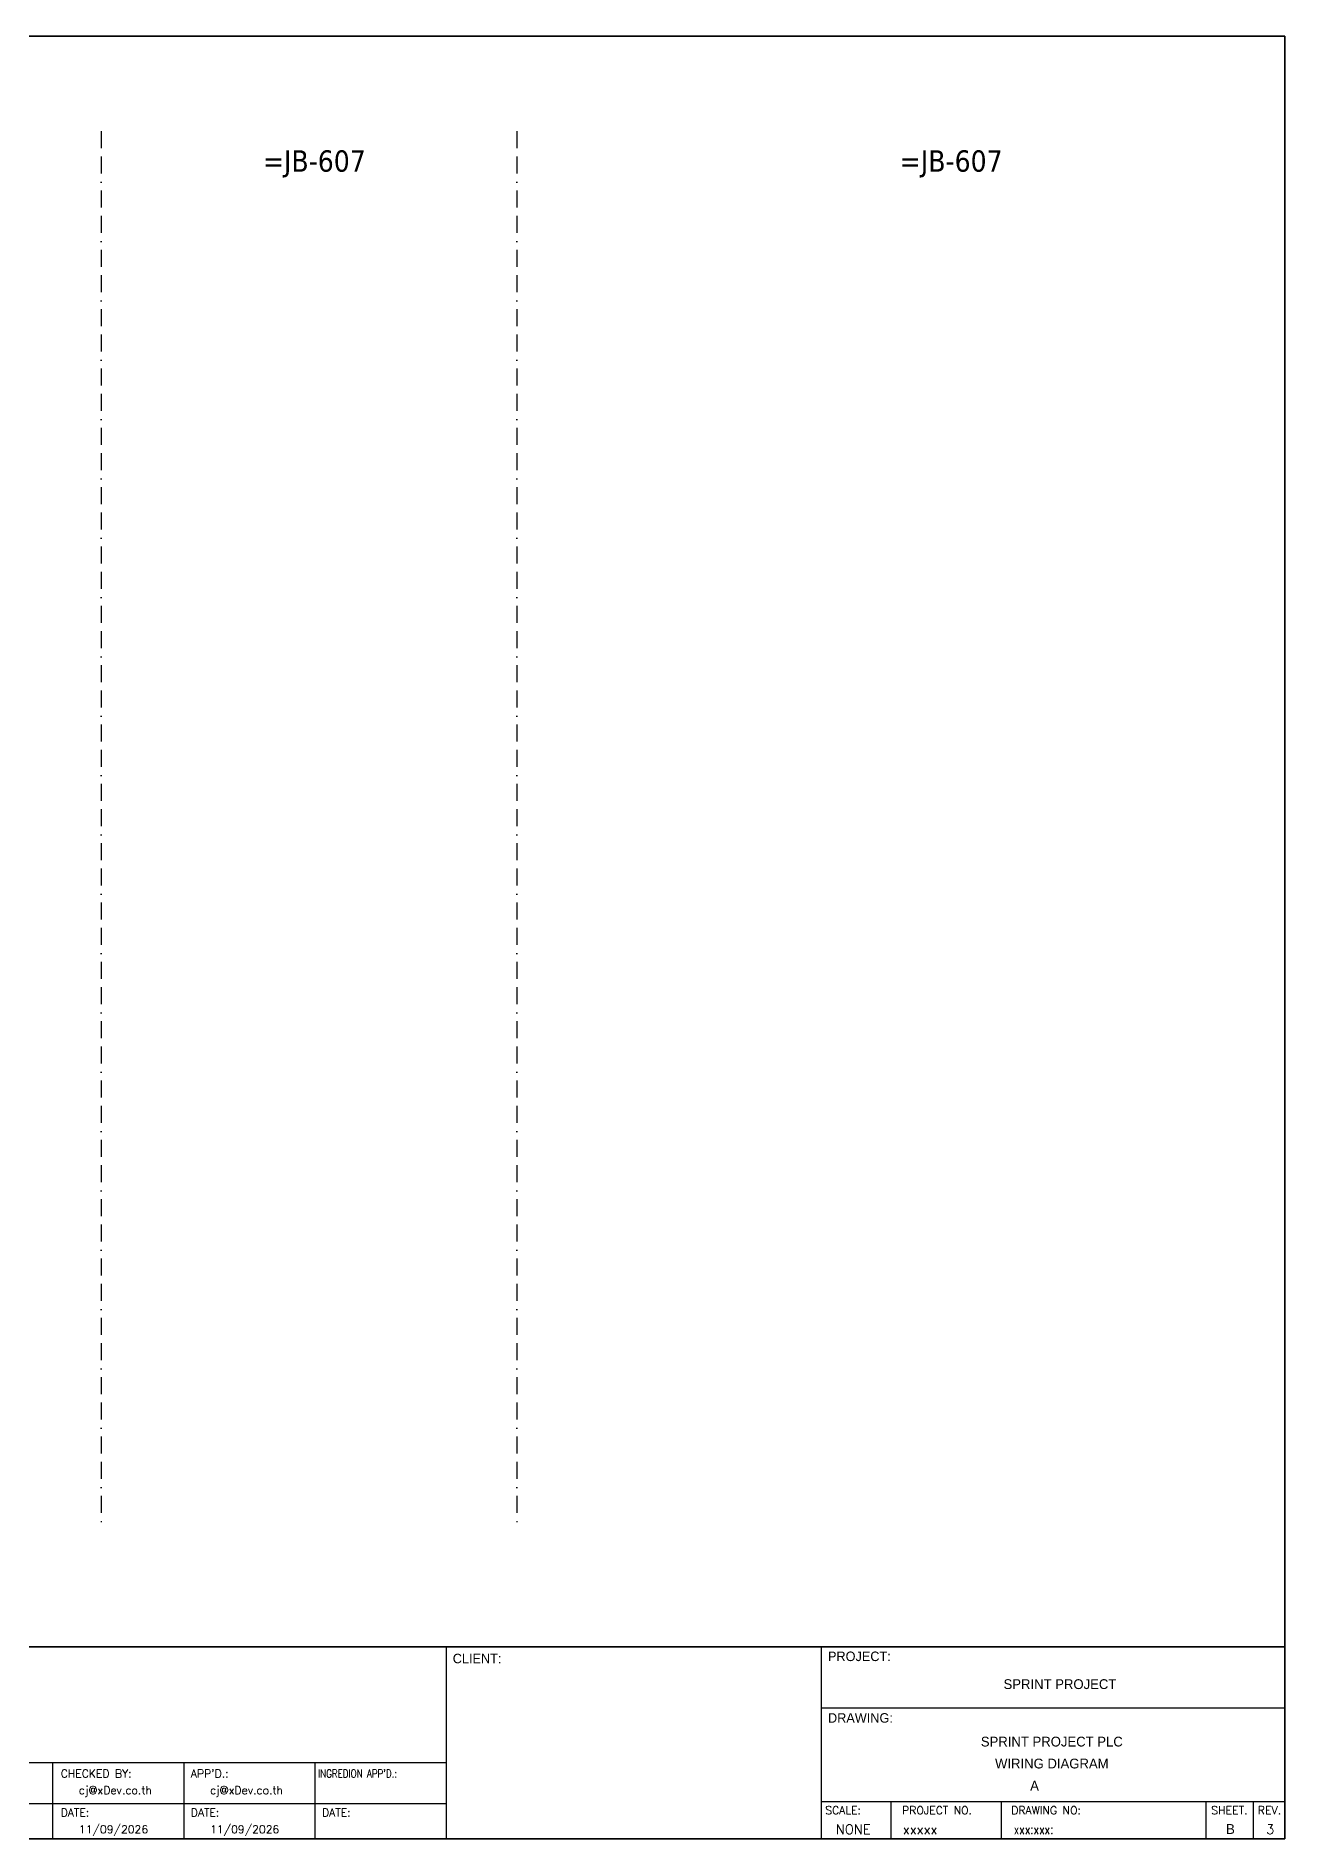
# Model space of a CAD drawing. Header units: millimetres. Extents: x 0 to 54213, y 0 to 2820.
# Drawn here: x 31373 to 33246, y 0 to 2704 of the extents above; entities that cross this region are included whole.
import ezdxf
from ezdxf.enums import TextEntityAlignment as Align

# ---------------------------------------------------------------- set-up
doc = ezdxf.new("R2010")
doc.units = ezdxf.units.MM
doc.linetypes.add('BORDERX2', pattern=[88.9, 25.4, -12.7, 25.4, -12.7, 0, -12.7])
for name, color, linetype in [('GT_1', 9, 'Continuous'), ('HELPPOINT', 7, 'Continuous'), ('MEMBER', 7, 'Continuous'), ('x01001-FrameArea', 2, 'BORDERX2')]:
    doc.layers.add(name, color=color, linetype=linetype)
doc.styles.add('HTX11', font='O8111901')
doc.styles.add('ROMANS', font='romans.shx', dxfattribs={"width": 0.85, "height": 25})
doc.styles.add('Tahoma', font='')
doc.styles.get('Tahoma').set_extended_font_data('Tahoma')

msp = doc.modelspace()

# ---------------------------------------------------------------- linework, layer by layer
at = {"color": 4}
for p, q in [((32655.4, 56.1), (32655.4, 0)), ((32820.7, 56.1), (32820.7, 0))]:
    msp.add_line(p, q, dxfattribs=at)
at = {"color": 4, "ltscale": 0.5}
for p, q in [((33127.8, 56.1), (33127.8, 0)), ((33127.8, 56.1), (33127.8, 0)), ((33199, 56.1), (33199, 0)), ((33199, 56.1), (33199, 0))]:
    msp.add_line(p, q, dxfattribs=at)
at = {"layer": 'GT_1', "color": 4}
for p, q in [((31988.9, 0), (31988.9, 288.2)), ((32551.2, 0), (32551.2, 288.2)), ((32551.2, 0), (32551.2, 288.2)), ((32551.2, 0), (32551.2, 288.2)), ((31988.9, 114.3), (31201.9, 114.3)), ((31398.7, 0), (31398.7, 114.3)), ((31595.4, 0), (31595.4, 114.3)), ((31792.2, 0), (31792.2, 114.3)), ((32551.2, 56.1), (33246.4, 56.1)), ((31988.9, 52.9), (31201.9, 52.9))]:
    msp.add_line(p, q, dxfattribs=at)
at = {"layer": 'HELPPOINT', "color": 4, "lineweight": 35}
for p, q in [((29353.1, 2704.2), (33246.4, 2704.2)), ((29353.1, 2704.2), (33246.4, 2704.2)), ((33246.4, 2704.2), (33246.4, 0)), ((33246.4, 2704.2), (33246.4, 0)), ((33246.4, 0), (29353.1, 0)), ((33246.4, 0), (29353.1, 0))]:
    msp.add_line(p, q, dxfattribs=at)
at = {"layer": 'HELPPOINT', "color": 4}
for p, q in [((32551.2, 196.6), (33246.4, 196.6)), ((32551.2, 196.6), (33246.4, 196.6)), ((32551.2, 56.1), (33246.4, 56.1))]:
    msp.add_line(p, q, dxfattribs=at)
at = {"layer": 'MEMBER', "color": 4, "lineweight": 35}
msp.add_line((29353.1, 288.2), (33246.4, 288.2), dxfattribs=at)
msp.add_line((29353.1, 288.2), (33246.4, 288.2), dxfattribs=at)
at = {"layer": 'MEMBER', "color": 4}
for p, q in [((32551.2, 196.6), (33246.4, 196.6)), ((32551.2, 196.6), (33246.4, 196.6)), ((32551.2, 56.1), (33246.4, 56.1)), ((32551.2, 56.1), (33246.4, 56.1))]:
    msp.add_line(p, q, dxfattribs=at)
at = {"layer": 'x01001-FrameArea'}
for p, q in [((31471.3, 2561.5), (31471.3, 475)), ((32094.4, 2561.5), (32094.4, 475))]:
    msp.add_line(p, q, dxfattribs=at)

# ---------------------------------------------------------------- texts
at = {"color": 2, "style": 'Tahoma'}
for p in [(31790.8, 2516.8), (32745.9, 2516.8)]:
    msp.add_text('=JB-607', height=32, dxfattribs=at).set_placement(p, align=Align.MIDDLE_CENTER)
at = {"color": 4, "ltscale": 100, "style": 'HTX11'}
for s, p in [('SPRINT PROJECT', (32909, 232.2)), ('SPRINT PROJECT PLC', (32896.8, 146)), ('WIRING DIAGRAM', (32896.8, 113.1))]:
    msp.add_text(s, height=14.693, dxfattribs=at).set_placement(p, align=Align.MIDDLE_CENTER)
at = {"style": 'HTX11'}
for tag, text, height, p in [('A', 'A', 14.8, (32870.9, 79.8)), ('B', 'CHASSIS C3 SLOT 7', 14.821, (33164.7, 14.9))]:
    msp.add_attdef(tag, text=text, height=height, dxfattribs=at).set_placement(p, align=Align.MIDDLE_CENTER)
at = {"layer": 'GT_1', "color": 4, "style": 'HTX11'}
for s, p in [('CLIENT:', (31998.4, 263.5)), ('PROJECT:', (32561.1, 266.8)), ('DRAWING:', (32561.1, 174.4))]:
    msp.add_text(s, height=14.25, dxfattribs=at).set_placement(p)
at = {"layer": 'MEMBER', "color": 4, "ltscale": 0.8, "style": 'ROMANS'}
for s, height, p in [('CHECKED BY:', 11.875, (31410.4, 92.1)), ("APP'D.:", 11.88, (31605.6, 92.1)), ('cj@xDev.co.th', 11.875, (31437.7, 67.2)), ('cj@xDev.co.th', 11.875, (31634.4, 67.2)), ('DATE:', 11.88, (31410.4, 33.6)), ('DATE:', 11.88, (31605.6, 33.6)), ('DATE:', 11.88, (31802.4, 33.6)), ('SCALE:', 11.88, (32557.1, 37.1)), ('PROJECT NO.', 11.875, (32672.3, 37.1)), ('DRAWING NO:', 11.875, (32836, 37.1)), ('SHEET.', 12, (33135.8, 37.1)), ('REV.', 12, (33205.7, 37.1)), ('11/09/2026', 11.88, (31437.7, 8.5)), ('11/09/2026', 11.88, (31634.4, 8.5)), ('NONE', 14.23, (32573.1, 7.3)), ('xxxxx', 14.23, (32673.5, 7.3))]:
    msp.add_text(s, height=height, dxfattribs=at).set_placement(p)
at = {"layer": 'MEMBER', "color": 4, "ltscale": 0.8, "style": 'ROMANS', "width": 0.8}
for s, height, p in [("INGREDION APP'D.:", 11.875, (31796.4, 92.1)), ('xxx:xxx:', 14.23, (32839.7, 7.3))]:
    msp.add_text(s, height=height, dxfattribs=at).set_placement(p)
at = {"layer": 'MEMBER', "color": 4, "ltscale": 0.8, "style": 'ROMANS'}
msp.add_text('3', height=14.2, dxfattribs=at).set_placement((33224.3, 7.3), align=Align.CENTER)

doc.saveas('drawing.dxf')
